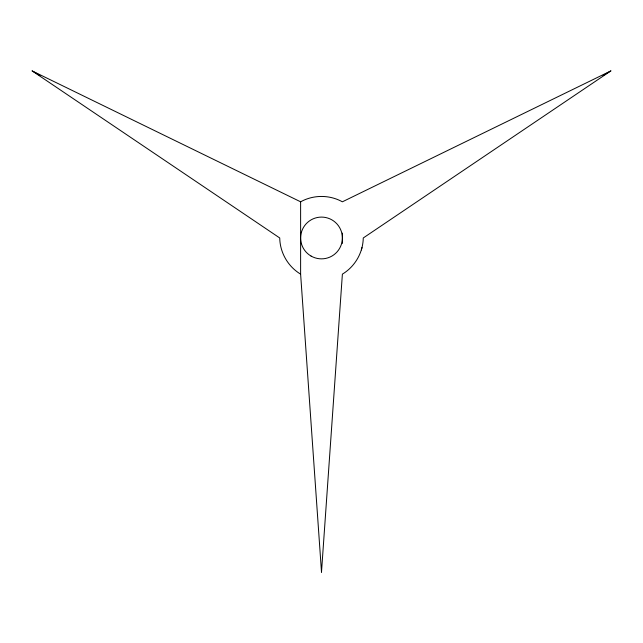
<?xml version="1.0" encoding="UTF-8"?>
<svg xmlns="http://www.w3.org/2000/svg" width="643" height="643" viewBox="0 0 643 643"><rect width="100%" height="100%" fill="white"/><g stroke="black" fill="none" stroke-linecap="round" stroke-linejoin="round"><path stroke-width="0.96" d="M321.5 572.085L342.381 274.143C354.992 266.572 363.014 252.675 363.263 237.974L610.85 70.915L342.381 201.806C329.521 194.668 313.479 194.668 300.619 201.806L32.15 70.915L279.737 237.974C279.986 252.675 288.008 266.572 300.619 274.143L321.5 572.085L321.5 567.07M361.374 249.91L362.001 247.571M603.03 75.432L610.85 70.915M32.15 70.915L39.97 75.432M342.381 233.087L342.381 243.424M300.619 201.806L300.619 274.143M311.059 256.059A20.881 20.881 0 0 0 342.381 237.974A20.881 20.881 0 0 0 311.059 219.89A20.881 20.881 0 0 0 311.059 256.059"/></g></svg>
